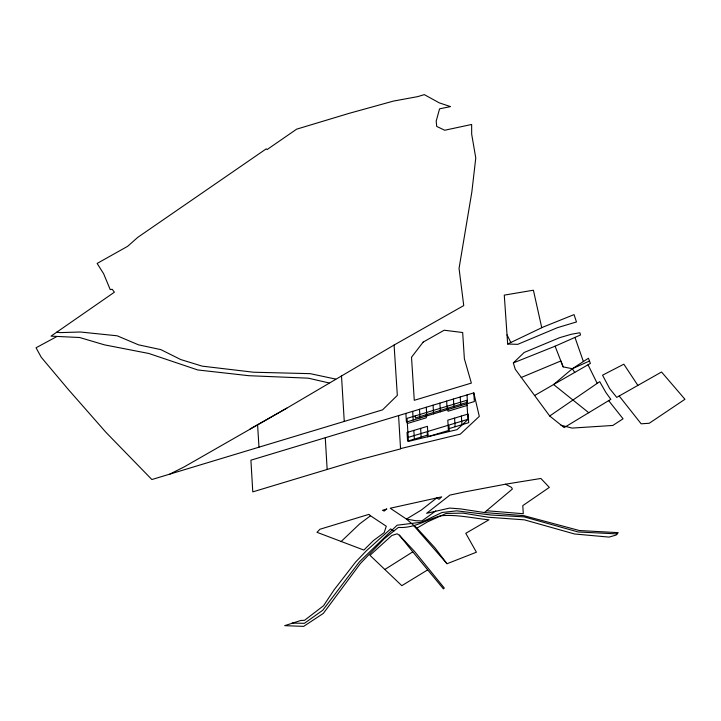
<?xml version="1.0" encoding="UTF-8"?>
<svg xmlns="http://www.w3.org/2000/svg" width="721" height="721" viewBox="0 0 721 721"><rect width="100%" height="100%" fill="white"/><g stroke="black" fill="none" stroke-linecap="round" stroke-linejoin="round"><path stroke-width="1.08" d="M435.772 510.919L422.019 520.886L415.918 520.751L406.455 519.084L421.379 510.008L436.719 497.95L439.026 499.293L441.721 496.85L390.241 508.233L406.455 519.084L416.927 528.114L427.877 521.698L446.227 513.433L463.044 513.127L488.234 517.227L524.392 519.841L574.529 533.982L609.056 537.1L616.194 535.036L618.185 532.639L579.486 530.557L523.915 515.677L484.404 512.541L460.458 508.891L449.625 508.071L426.598 513.325L449.904 495.093L464.441 491.965L505.457 484.206L540.885 478.465L549.339 487.396L522.788 505.628L523.284 513.722L486.558 510.729M513.343 362.906L524.149 352.479L559.838 337.608L571.293 334.283L579.855 332.741L580.549 334.941L555.089 346.197L513.343 362.906L515.254 369.242L549.699 416.008L564.164 427.589L610.822 399.317L605.964 392.612L599.701 381.643L549.699 416.008M341.006 541.651L359.671 523.87L370.486 515.776L386.285 526.231L384.167 532.639L373.424 540.588L363.853 550.06L316.979 532.305L319.98 529.232L368.945 514.361L370.486 515.776M588.769 412.727L553.602 384.527L590.4 363.429L588.453 358.238L572.339 368.719L553.602 384.527L534.667 395.487M393.765 531.269L390.665 528.89L366.232 550.934L355.66 561.983L334.003 589.976L323.567 605.721L304.55 620.312L300.864 620.457L284.696 625.657L303.685 626.369L323.378 613.364L360.437 563.452L384.266 538.74L398.362 527.421C414.503 528.511 426.165 519.643 440.747 515.794C456.943 514.226 472.931 518.273 488.973 519.796L465.775 533.315L476.41 552.214L447.002 563.741L413.746 525.645M484.404 512.541L512.379 489.045L511.55 487.405L505.457 484.206M384.78 569.527L412.791 551.853L443.415 588.877L444.307 588.057L414.44 551.322L399.308 535.162L397.073 533.81L391.836 535.496L369.963 555.314L401.822 585.677L427.319 570.095M329.109 382.968L308.354 378.174L248.799 375.695L197.743 369.954L148.832 353.479L104.554 344.872L79.634 337.509L51.029 336.148L114.405 292.194L112.224 289.292L110.223 289.59L103.644 273.773L97.137 263.435L127.653 246.312L137.837 237.299L266.22 148.859L267.103 149.562L296.637 129.167L349.054 113.368L393.459 101.084L417.684 96.632L424.299 94.631L439.251 102.842L450.517 106.609L439.567 108.835L436.196 121.101L436.701 126.418L444.704 130.24L471.651 124.472L471.678 134.205L475.77 157.944L471.831 192.065L459.043 268.383L463.747 305.578L394.09 345.035L286.832 408.14L184.315 466.82L169.796 474.121M250.142 428.959L286.832 408.14M637.878 385.402L623.845 364.195L602.549 375.181L609.633 388.565L616.743 397.379L661.545 372L684.95 399.281L649.233 423.272L641.167 423.804L619.186 395.991M56.986 336.473L36.05 347.774L41.268 357.301L68.153 389.286L105.942 432.33L151.87 479.537L382.563 409.852L397.325 395.396L394.09 345.035M507.665 344.016L543.003 327.109L574.051 314.617L576.476 321.963L557.468 327.658L517.714 344.35L507.665 344.016L504.276 295.123L533.405 290.212L541.75 327.704M521.175 377.516L560.83 360.969L563.146 366.881L572.339 368.719L589.499 361.014M400.543 448.606L460.286 434.159L479.303 416.387L473.805 392.882L250.908 460.187L252.783 491.875L358.986 459.854L400.561 448.904L398.578 415.62M466.902 402.444L415.359 418L415.233 415.882M407.356 423.524L426.327 417.783L426.138 414.746M467.082 405.472L448.056 411.222L447.876 408.185M408.194 437.386L427.174 431.654L427.481 436.791M427.742 431.455L448.12 425.3M467.929 419.334L448.904 425.084L449.291 431.519M427.959 434.988L407.581 441.144L407.05 432.474L427.427 426.318L428.058 436.656L448.435 430.5L447.804 420.163L468.181 414.007L468.704 422.668L448.327 428.824M291.978 623.088L304.37 623.323L322.729 610.29L359.428 561.83L397.127 525.185L421.551 522.22L441.973 512.505L456.735 510.847L491.614 515.055L524.149 516.885L578.206 531.981L617.158 533.882M56.824 332.129L60.131 332.615L80.337 332.002L117.153 335.797L138.495 344.827L160.846 349.622L180.737 359.554L202.25 366.151L253.549 372.225L310.174 373.658L335.734 379.102M560.992 425.21L572.068 428.085L612.805 425.462L623.052 418.793L608.659 400.624M416.927 528.114L434.844 547.699L447.002 563.741M399.308 535.162L412.791 551.853M572.339 368.719L574.754 372.514M507.034 334.868L510.865 342.556M588.039 364.799L597.204 383.374M555.089 346.197L563.146 366.881M574.961 337.41L583.388 361.536M473.814 392.882L474.337 401.552L406.419 422.073L405.896 413.412M467.019 394.937L467.541 403.607M460.223 396.992L460.755 405.653M461.386 416.053L461.918 424.723M453.437 399.046L453.96 407.707M454.59 418.108L455.122 426.778M446.641 401.092L447.173 409.762M439.855 403.147L440.378 411.817M433.06 405.202L433.591 413.863M426.264 407.248L426.796 415.918M419.478 409.303L420.001 417.973M420.64 428.373L421.163 437.034M412.682 411.358L413.214 420.019M413.845 430.419L414.368 439.089M341.493 375.722L344.259 421.425M257.595 424.732L258.983 447.182M325.279 437.737L327.154 469.452M423.155 342.096L411.52 357.228L414.278 400.299L471.363 383.094L464.369 358.779L462.675 332.525L444.181 330.227L423.155 342.096M467.938 419.469L457.06 429.644L408.437 441.396L407.041 418.36L466.766 400.308L467.938 419.469M386.726 509.026L384.212 511.072L382.445 510.306L386.726 509.026"/></g></svg>
